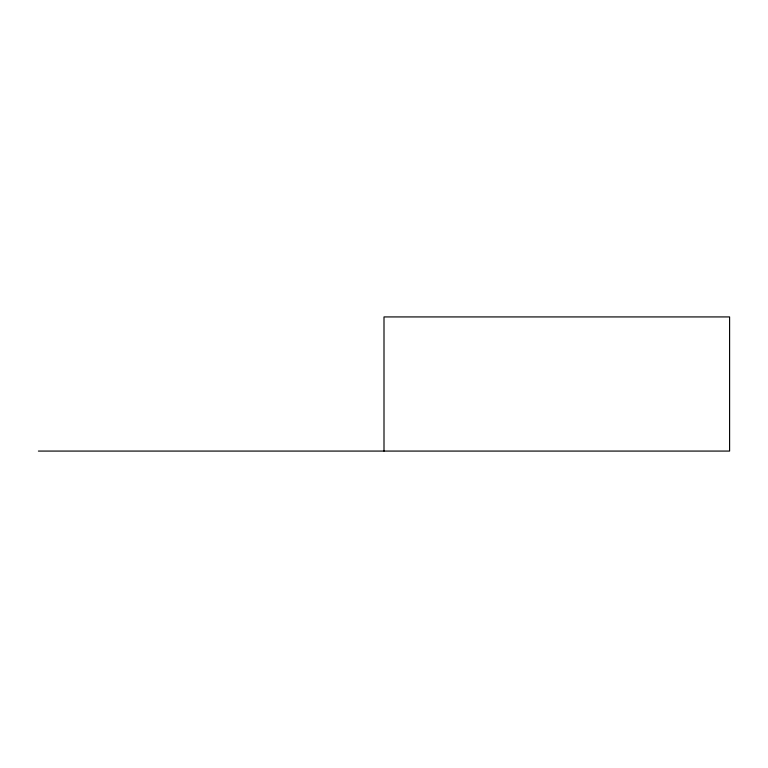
<?xml version="1.0" encoding="UTF-8"?>
<svg xmlns="http://www.w3.org/2000/svg" width="768" height="768" viewBox="0 0 768 768"><rect width="100%" height="100%" fill="white"/><g stroke="black" fill="none" stroke-linecap="round" stroke-linejoin="round"><path stroke-width="1.15" d="M38.4 451.075L729.6 451.075L729.6 316.925L384 316.925L384 451.075"/></g></svg>
